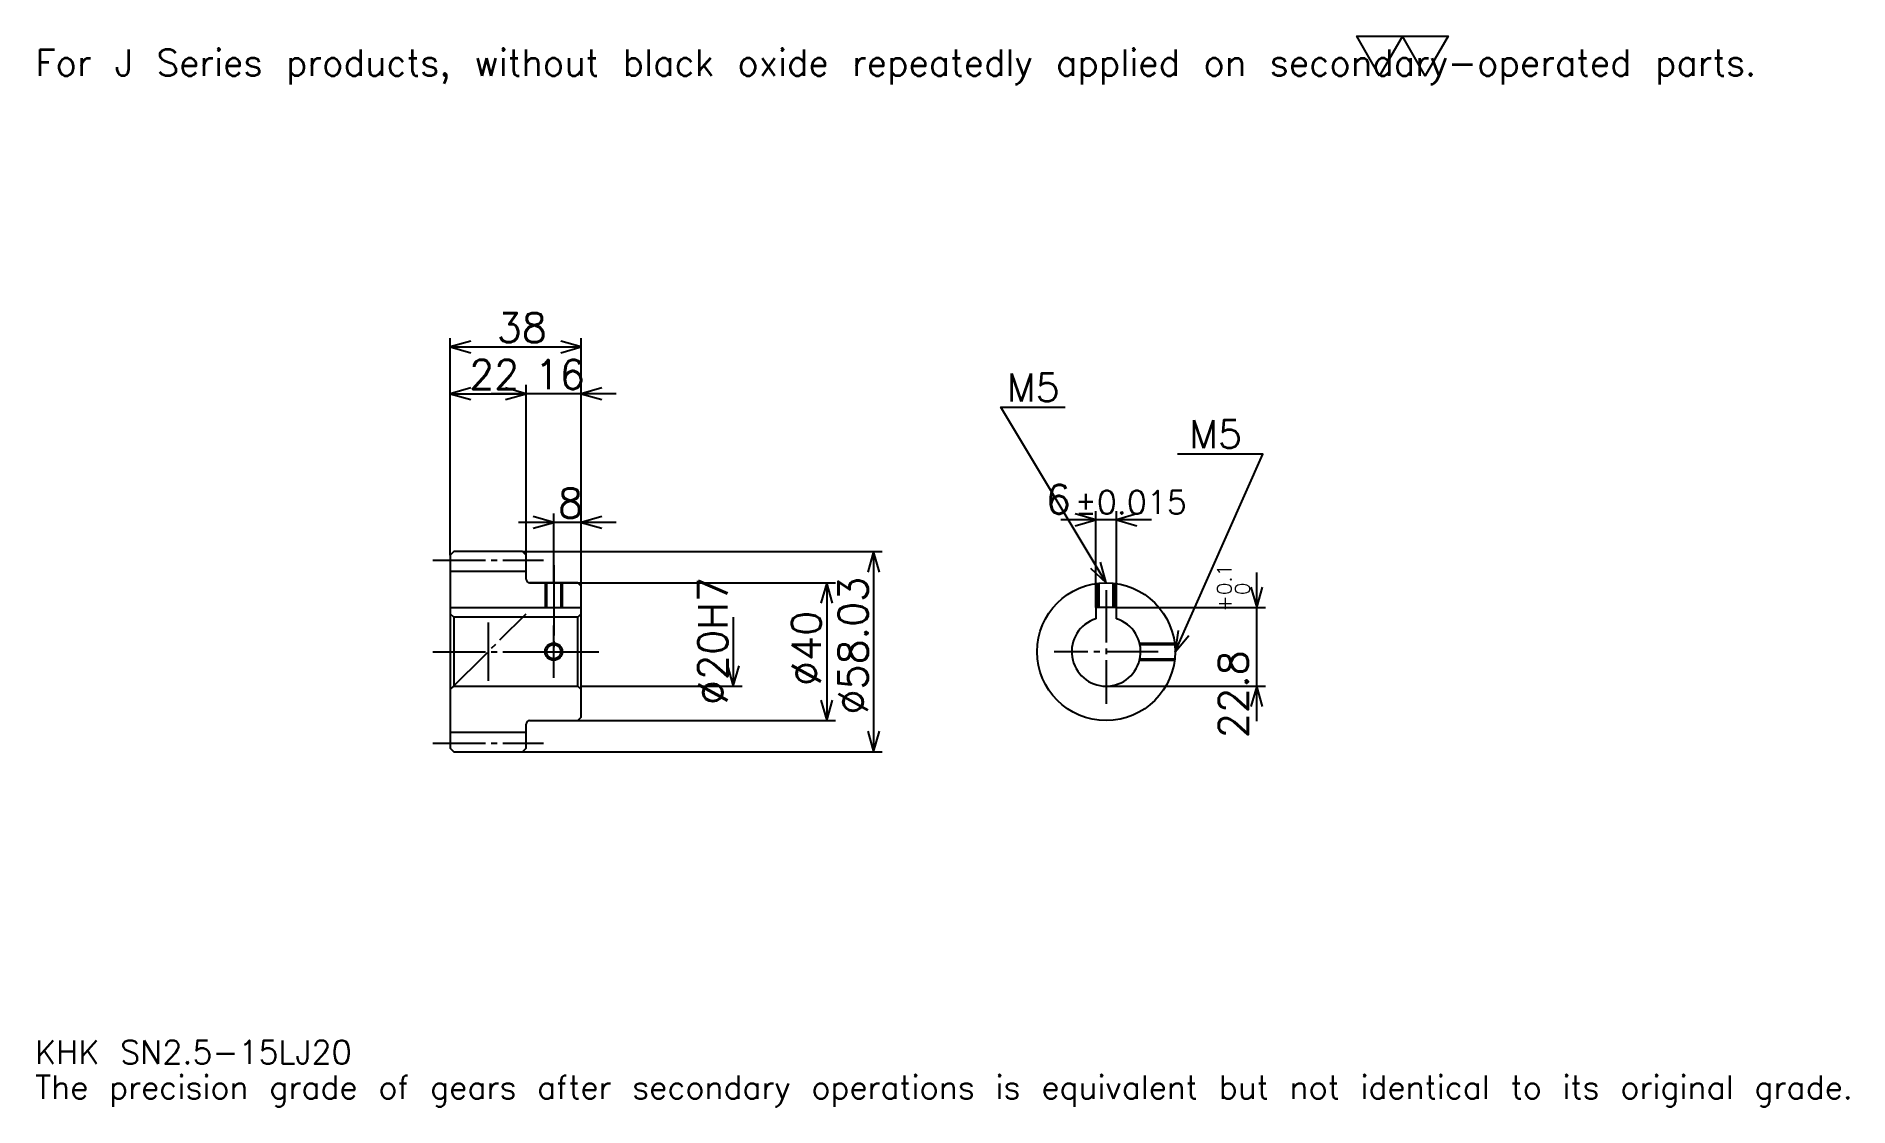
# Model space of a CAD drawing. Extents: x 17 to 543, y 6 to 317.
import ezdxf

# ---------------------------------------------------------------- set-up
doc = ezdxf.new("R2010")
doc.units = 0
doc.linetypes.add('DASHDOT', pattern=[20.347826, 15.26087, -1.695652, 1.695652, -1.695652])
doc.layers.get('0').update_dxf_attribs({"linetype": 'CONTINUOUS'})
doc.layers.add('DASHDOT', color=6, linetype='DASHDOT')
doc.styles.add('KANJI', font='TXT', dxfattribs={"bigfont": 'BIGFONT'})

msp = doc.modelspace()

# ---------------------------------------------------------------- linework, layer by layer
at = {"color": 5}
for p, q in [((137.347839, 167.212158), (137.347839, 229.103455)), ((137.347839, 226.559982), (175.347839, 226.559982)), ((175.347839, 167.212158), (175.347839, 229.103455)), ((137.347839, 212.994751), (159.347839, 212.994751)), ((185.521759, 212.994751), (149.17392, 212.994751)), ((159.347839, 167.212158), (159.347839, 215.538239)), ((324.608704, 150.995651), (324.608704, 178.973907)), ((330.608704, 150.995651), (330.608704, 178.973907)), ((185.521759, 175.690414), (157.17392, 175.690414)), ((167.347839, 167.212158), (167.347839, 178.233887)), ((340.782623, 176.430435), (314.434784, 176.430435)), ((137.347839, 166.212158), (137.347839, 167.212158)), ((158.347839, 167.212158), (175.347839, 167.212158)), ((159.347839, 166.212158), (159.347839, 167.212158)), ((167.347839, 158.195648), (167.347839, 167.212158)), ((167.347839, 158.195648), (167.347839, 167.212158)), ((175.347839, 167.212158), (262.67392, 167.212158)), ((175.347839, 157.195648), (175.347839, 167.212158)), ((260.130432, 167.212158), (260.130432, 109.179146)), ((160.347839, 158.195648), (175.347839, 158.195648)), ((175.347839, 158.195648), (249.108704, 158.195648)), ((246.565231, 158.195648), (246.565231, 118.195648)), ((371.304352, 118.021736), (371.304352, 161.169556)), ((219.434799, 148.195648), (219.434799, 128.195648)), ((330.608704, 150.995651), (373.847839, 150.995651)), ((175.347839, 128.195648), (221.978271, 128.195648)), ((327.608704, 128.195648), (373.847839, 128.195648)), ((160.347839, 118.195648), (175.347839, 118.195648)), ((175.347839, 118.195648), (249.108704, 118.195648)), ((158.347839, 109.179146), (175.347839, 109.179146)), ((175.347839, 109.179146), (262.67392, 109.179146))]:
    msp.add_line(p, q, dxfattribs=at)
at = {"color": 4}
for p, q in [((137.347839, 161.587158), (159.347839, 161.587158)), ((137.347839, 150.995651), (175.347839, 150.995651)), ((138.347839, 148.195648), (138.347839, 128.195648)), ((174.347839, 148.195648), (175.347839, 149.195648)), ((174.347839, 128.195648), (175.347839, 127.195648)), ((137.347839, 114.804146), (159.347839, 114.804146))]:
    msp.add_line(p, q, dxfattribs=at)
at = {"color": 7}
msp.add_line((148.347839, 146.673904), (148.347839, 129.717392), dxfattribs=at)
msp.add_lwpolyline([(406.956512, 305.217377), (400.343475, 316.679993), (426.795654, 316.679993), (420.182587, 305.217377), (413.56955, 316.679993), (406.956512, 305.217377)], dxfattribs=at)
at = {"color": 5}
for points in [[(143.282623, 228.255646), (137.347839, 226.559982), (143.282623, 224.864319)], [(169.413055, 224.864319), (175.347839, 226.559982), (169.413055, 228.255646)], [(143.282623, 214.690414), (137.347839, 212.994751), (143.282623, 211.299103)], [(153.413055, 211.299103), (159.347839, 212.994751), (153.413055, 214.690414)], [(153.413055, 211.299103), (159.347839, 212.994751), (153.413055, 214.690414)], [(181.282623, 214.690414), (175.347839, 212.994751), (181.282623, 211.299103)], [(327.608704, 158.195648), (297.086975, 209.065216), (315.739136, 209.065216)], [(347.608704, 138.195648), (373.043488, 195.5), (348.286957, 195.5)], [(161.413055, 173.994766), (167.347839, 175.690414), (161.413055, 177.386063)], [(181.282623, 177.386063), (175.347839, 175.690414), (181.282623, 173.994766)], [(318.67392, 174.734772), (324.608704, 176.430435), (318.67392, 178.126083)], [(336.543488, 178.126083), (330.608704, 176.430435), (336.543488, 174.734772)], [(261.826111, 161.277374), (260.130432, 167.212158), (258.434784, 161.277374)], [(323.101257, 162.412277), (327.608704, 158.195648), (326.009277, 164.157089)], [(248.260895, 152.260864), (246.565231, 158.195648), (244.869568, 152.260864)], [(369.608704, 156.930435), (371.304352, 150.995651), (373, 156.930435)], [(348.466522, 144.308014), (347.608704, 138.195648), (351.566223, 142.932205)], [(217.739136, 134.130432), (219.434799, 128.195648), (221.130463, 134.130432)], [(373, 122.260864), (371.304352, 128.195648), (369.608704, 122.260864)], [(244.869568, 124.130432), (246.565231, 118.195648), (248.260895, 124.130432)], [(258.434784, 115.113922), (260.130432, 109.179146), (261.826111, 115.113922)]]:
    msp.add_lwpolyline(points, dxfattribs=at)
at = {"color": 4}
for points in [[(159.347839, 159.195648), (159.347839, 166.212158), (158.347839, 167.212158), (138.347839, 167.212158), (137.347839, 166.212158), (137.347839, 127.195648)], [(160.347839, 118.195648), (174.347839, 118.195648), (175.347839, 119.195648), (175.347839, 157.195648), (174.347839, 158.195648), (160.347839, 158.195648)], [(164.847839, 158.195648), (164.847839, 150.995651)], [(165.282837, 158.195648), (165.282837, 150.995651)], [(169.412842, 158.195648), (169.412842, 150.995651)], [(169.847839, 158.195648), (169.847839, 150.995651)], [(325.108704, 150.995651), (325.108704, 158.038788)], [(325.543701, 150.995651), (325.543701, 158.08876)], [(329.673706, 150.995651), (329.673706, 158.08876)], [(330.108704, 150.995651), (330.108704, 158.038788)], [(137.347839, 127.195648), (138.347839, 128.195648), (174.347839, 128.195648), (174.347839, 148.195648), (138.347839, 148.195648), (137.347839, 149.195648)], [(330.608704, 147.735046), (330.608704, 150.995651), (324.608704, 150.995651), (324.608704, 147.735046)], [(337.291168, 140.695648), (347.451843, 140.695648)], [(337.393188, 140.260651), (347.501831, 140.260651)], [(337.291168, 135.695648), (347.451843, 135.695648)], [(337.393188, 136.130646), (347.501831, 136.130646)], [(137.347839, 127.195648), (137.347839, 110.179146), (138.347839, 109.179146), (158.347839, 109.179146), (159.347839, 110.179146), (159.347839, 117.195648)]]:
    msp.add_lwpolyline(points, dxfattribs=at)
for centre, radius in [((327.608704, 138.195648), 20), ((167.347839, 138.195648), 2.065)]:
    msp.add_circle(centre, radius, dxfattribs=at)
at = {"color": 7}
msp.add_circle((167.347839, 138.195648), 2.5, dxfattribs=at)
at = {"color": 4}
for centre, radius, start, end in [((160.347839, 159.195648), 1, 180, 270), ((327.608704, 138.195648), 10, 107.45760275, 72.54239725), ((160.347839, 117.195648), 1, 90, 180)]:
    msp.add_arc(centre, radius, start, end, dxfattribs=at)
at = {"layer": 'DASHDOT', "color": 7}
for p, q in [((132.26088, 164.712158), (164.434799, 164.712158)), ((167.347839, 158.195648), (167.347839, 138.195648)), ((327.608704, 156.082611), (327.608704, 123.108688)), ((137.347839, 127.195648), (159.347839, 149.195648)), ((132.26088, 138.195648), (180.434799, 138.195648)), ((342.695679, 138.195648), (312.521759, 138.195648)), ((132.26088, 111.679146), (164.434799, 111.679146))]:
    msp.add_line(p, q, dxfattribs=at)
for points in [[(167.347839, 163.282608), (167.347839, 145.908691)], [(167.347839, 130.608688), (167.347839, 145.782608)], [(159.76088, 138.195648), (174.934799, 138.195648)]]:
    msp.add_lwpolyline(points, dxfattribs=at)

# ---------------------------------------------------------------- texts
at = {"color": 7, "style": 'KANJI'}
for s, height, p in [('For J Series products, without black oxide repeatedly applied on secondary-operated parts.', 7.630435, (16.956522, 305.217377)), ('38', 8.478261, (150.836975, 227.916504)), ('22', 8.478261, (142.836975, 214.351288)), ('16', 8.478261, (161.836975, 214.351288)), ('M5', 8.139131, (298.782623, 210.760864)), ('M5', 8.139131, (351.678284, 197.195648)), ('8', 8.478261, (168.592407, 177.046936)), ('6', 8.478261, (310.10791, 178.126083)), ('%%p0.015', 6.782609, (318.500336, 178.126083)), ('KHK SN2.5-15LJ20', 6.782609, (16.956522, 18.652174)), ('The precision grade of gears after secondary operations is equivalent but not identical to its original grade.', 6.782609, (16.956522, 8.478261))]:
    msp.add_text(s, height=height, dxfattribs=at).set_placement(p)
for s, height, p in [('%%c20H7', 8.478261, (217.739136, 122.722824)), ('%%c58.03', 8.478261, (258.434784, 119.967384)), ('0.1', 4.23913, (364.013062, 154.586182)), ('+', 4.23913, (364.013062, 149.838364)), ('0', 4.23913, (369.269562, 154.586182)), ('%%c40', 8.478261, (244.869568, 128.233688)), ('22.8', 8.478261, (368.760864, 113.141083))]:
    msp.add_text(s, height=height, rotation=90, dxfattribs=at).set_placement(p)

doc.saveas('drawing.dxf')
